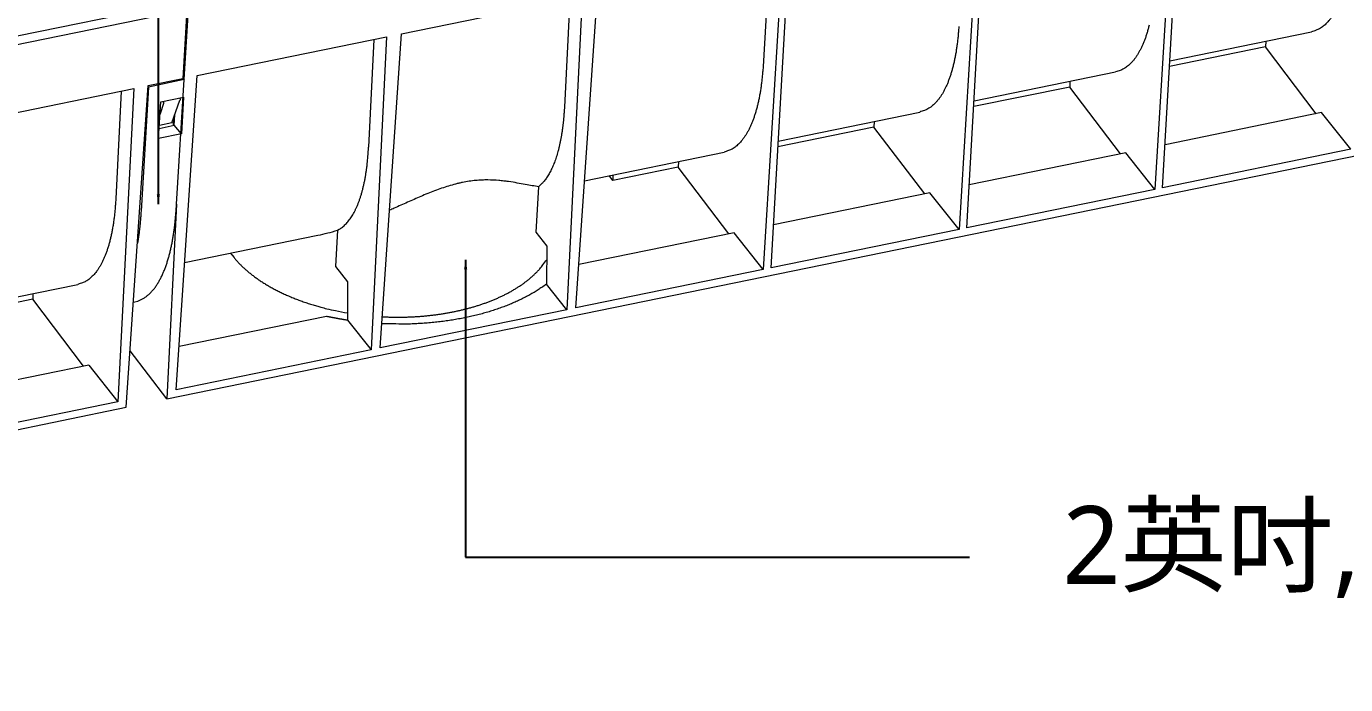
# Model space of a CAD drawing. Header units: millimetres. Extents: x 4267 to 8467, y 166 to 3136.
# Drawn here: x 5139.8 to 5478.5, y 1776.2 to 1945.1 of the extents above; entities that cross this region are included whole.
import ezdxf

# ---------------------------------------------------------------- set-up
doc = ezdxf.new("R2010")
doc.units = ezdxf.units.MM
doc.styles.get("Standard").update_dxf_attribs({"font": 'SimSun.ttf'})
doc.styles.add('微軟正黑體', font='Microsoft JhengHei.ttf')
doc.dimstyles.new('ISO-25', dxfattribs={"dimtxt": 2.5, "dimasz": 2.5, "dimexe": 1.25, "dimexo": 0.625, "dimtad": 1, "dimtxsty": 'Standard', "dimcen": 2.5, "dimadec": 0, "dimazin": 0, "dimtfac": 1, "dimtmove": 0, "dimatfit": 3, "dimfxl": 1, "dimarcsym": 0})

msp = doc.modelspace()

# ---------------------------------------------------------------- linework, layer by layer
at = {"linetype": 'Continuous', "lineweight": 5}
for p, q in [((5434.42, 1983.82, 326.37), (5429.52, 1903.28, 326.37)), ((5431.5, 1903.68, 326.37), (5436.1, 1984.16, 326.37)), ((5384.14, 1973.53, 326.37), (5379.25, 1892.99, 326.37)), ((5381.22, 1893.4, 326.37), (5385.82, 1973.88, 326.37)), ((5330.58, 1962.57, 326.37), (5328.89, 1934.83, 326.37)), ((5333.87, 1963.24, 326.37), (5328.97, 1882.7, 326.37)), ((5330.95, 1883.11, 326.37), (5335.55, 1963.59, 326.37)), ((4760.94, 1865.64, 326.37), (5179.49, 1951.29, 326.37)), ((5236.1, 1943.24, 326.37), (5282.49, 1952.73, 326.37)), ((5279.25, 1952.07, 326.37), (5277.89, 1924.4, 326.37)), ((5282.49, 1952.73, 326.37), (5278.52, 1872.38, 326.37)), ((5280.84, 1872.86, 326.37), (5286.37, 1953.53, 326.37)), ((4762.39, 1863.74, 326.37), (5180.94, 1949.39, 326.37)), ((5180.94, 1949.39, 326.37), (5179.9, 1931.74, 326.37)), ((5180.29, 1931.45, 326.37), (5181.36, 1949.47, 326.37)), ((5183.59, 1932.49, 326.37), (5232.21, 1942.44, 326.37)), ((5228.98, 1941.78, 326.37), (5227.61, 1914.11, 326.37)), ((5232.21, 1942.44, 326.37), (5228.25, 1862.09, 326.37)), ((5230.57, 1862.57, 326.37), (5236.1, 1943.24, 326.37)), ((5433.36, 1936.28, 326.37), (5469.71, 1943.71, 326.37)), ((5457.98, 1941.31, 326.37), (5457.91, 1939.85, 326.37)), ((5457.91, 1939.85, 326.37), (5433.28, 1934.81, 326.37)), ((5470.96, 1922.7, 326.37), (5457.91, 1939.85, 326.37)), ((5171.06, 1929.93, 326.37), (5179.9, 1931.74, 326.37)), ((5180.29, 1931.45, 326.37), (5171.08, 1929.56, 326.37)), ((5175.83, 1849.48, 326.37), (5584.37, 1933.07, 326.37)), ((5178.21, 1851.85, 326.37), (5183.59, 1932.49, 326.37)), ((5179.91, 1931.95, 326.37), (5180.29, 1931.45, 326.37)), ((5383.08, 1925.99, 326.37), (5419.43, 1933.43, 326.37)), ((5407.7, 1931.02, 326.37), (5407.63, 1929.56, 326.37)), ((5117.68, 1919.01, 326.37), (5167.36, 1929.17, 326.37)), ((5164.12, 1928.51, 326.37), (5162.7, 1900.83, 326.37)), ((5167.36, 1929.17, 326.37), (5163.25, 1848.79, 326.37)), ((5165.4, 1847.34, 326.37), (5171.06, 1929.93, 326.37)), ((5171.08, 1929.56, 326.37), (5169.2, 1897.65, 326.37)), ((5171.04, 1929.61, 326.37), (5171.08, 1929.56, 326.37)), ((5407.63, 1929.56, 326.37), (5383, 1924.52, 326.37)), ((5420.68, 1912.42, 326.37), (5407.63, 1929.56, 326.37)), ((5173.7, 1916.35, 326.37), (5174.25, 1925.75, 326.37)), ((5175, 1925.3, 326.37), (5174.07, 1922.67, 326.37)), ((5174.25, 1925.75, 326.37), (5180.1, 1926.95, 326.37)), ((5177.14, 1920.35, 326.37), (5179.19, 1926.16, 326.37)), ((5180.1, 1926.95, 326.37), (5179.55, 1917.55, 326.37)), ((5177.53, 1921.47, 326.37), (5177.43, 1919.68, 326.37)), ((5177.71, 1919.74, 326.37), (5177.87, 1922.41, 326.37)), ((5332.81, 1915.7, 326.37), (5369.15, 1923.14, 326.37)), ((5357.42, 1920.74, 326.37), (5357.36, 1919.28, 326.37)), ((5472.3, 1922.98, 326.37), (5432.13, 1914.76, 326.37)), ((5479.8, 1913.57, 326.37), (5472.3, 1922.98, 326.37)), ((5179.55, 1917.55, 326.37), (5173.7, 1916.35, 326.37)), ((5173.85, 1918.95, 326.37), (5177.71, 1919.74, 326.37)), ((5177.14, 1920.35, 326.37), (5173.9, 1919.68, 326.37)), ((5179.55, 1917.55, 326.37), (5177.71, 1919.74, 326.37)), ((5357.36, 1919.28, 326.37), (5332.73, 1914.23, 326.37)), ((5370.41, 1902.13, 326.37), (5357.36, 1919.28, 326.37)), ((5283.08, 1905.52, 326.37), (5318.88, 1912.85, 326.37)), ((5307.15, 1910.45, 326.37), (5307.08, 1908.99, 326.37)), ((5422.02, 1912.69, 326.37), (5381.86, 1904.47, 326.37)), ((5429.52, 1903.28, 326.37), (5422.02, 1912.69, 326.37)), ((5479.8, 1913.57, 326.37), (5431.5, 1903.68, 326.37)), ((5307.08, 1908.99, 326.37), (5290.32, 1905.56, 326.37)), ((5320.13, 1891.84, 326.37), (5307.08, 1908.99, 326.37)), ((5290.32, 1905.56, 326.37), (5289.37, 1906.81, 326.37)), ((5290.32, 1907.01, 326.37), (5290.32, 1905.56, 326.37)), ((5371.75, 1902.4, 326.37), (5331.58, 1894.18, 326.37)), ((5379.25, 1892.99, 326.37), (5371.75, 1902.4, 326.37)), ((5429.52, 1903.28, 326.37), (5381.22, 1893.4, 326.37)), ((5178.3, 1899.51, 326.37), (5175.83, 1849.48, 326.37)), ((5180.39, 1884.51, 326.37), (5214.63, 1891.52, 326.37)), ((5219.64, 1892.79, 326.37), (5219.13, 1883.47, 326.37)), ((5270.57, 1892.3, 326.37), (5273.4, 1888.74, 326.37)), ((5321.47, 1892.12, 326.37), (5281.6, 1883.96, 326.37)), ((5328.97, 1882.7, 326.37), (5321.47, 1892.12, 326.37)), ((5379.25, 1892.99, 326.37), (5330.95, 1883.11, 326.37)), ((5273.4, 1888.74, 326.37), (5273.28, 1878.96, 326.37)), ((5219.13, 1883.47, 326.37), (5222.23, 1879.58, 326.37)), ((5328.97, 1882.7, 326.37), (5280.84, 1872.86, 326.37)), ((5114.95, 1871.12, 326.37), (5153, 1878.91, 326.37)), ((5278.52, 1872.38, 326.37), (5273.28, 1878.96, 326.37)), ((5141.38, 1875.08, 326.37), (5114.86, 1869.65, 326.37)), ((5141.43, 1876.54, 326.37), (5141.38, 1875.08, 326.37)), ((5154.43, 1857.93, 326.37), (5141.38, 1875.08, 326.37)), ((5167.25, 1874.36, 326.37), (5167.59, 1874.43, 326.37)), ((5216.77, 1870.69, 326.37), (5178.95, 1862.95, 326.37)), ((5278.52, 1872.38, 326.37), (5230.57, 1862.57, 326.37)), ((5222.19, 1869.7, 326.37), (5228.25, 1862.09, 326.37)), ((5175.83, 1849.48, 326.37), (5166.4, 1861.87, 326.37)), ((5228.25, 1862.09, 326.37), (5178.21, 1851.85, 326.37)), ((5155.75, 1858.2, 326.37), (5113.72, 1849.6, 326.37)), ((5155.75, 1858.2, 326.37), (5163.25, 1848.79, 326.37)), ((4817.56, 1776.16, 326.37), (5165.4, 1847.34, 326.37)), ((5163.25, 1848.79, 326.37), (5113.08, 1838.53, 326.37))]:
    msp.add_line(p, q, dxfattribs=at)
at = {"lineweight": 5}
msp.add_line((5178.3, 1899.51, 326.37), (5180.29, 1931.45, 326.37), dxfattribs=at)
at = {"linetype": 'Continuous', "lineweight": 5}
for points in [[(5478.54, 1956.73, -0.005752), (5478.3, 1955.73, -0.006104), (5478.05, 1954.75, -0.006484), (5477.78, 1953.81, -0.006908), (5477.49, 1952.9, -0.007361), (5477.18, 1952.03, -0.007881), (5476.86, 1951.19, -0.008445), (5476.52, 1950.4, -0.009048), (5476.16, 1949.64, -0.009647), (5475.78, 1948.93, -0.010465), (5475.39, 1948.26, -0.011457), (5474.98, 1947.63, -0.012034), (5474.56, 1947.05, -0.012079), (5474.13, 1946.51, -0.014192), (5473.67, 1946.02, -0.018076), (5473.2, 1945.56, -0.015017), (5472.74, 1945.17, -0.005867), (5472.32, 1944.83, -0.022258), (5471.76, 1944.5, -0.041924), (5470.88, 1944.13, -0.022121), (5469.71, 1943.71, -0.012069)], [(5379.17, 1945.12), (5379.09, 1943.93, -0.004145), (5378.99, 1942.76, -0.004226), (5378.87, 1941.6, -0.004378), (5378.73, 1940.46, -0.004635), (5378.57, 1939.35, -0.004891), (5378.4, 1938.26, -0.005146), (5378.2, 1937.19, -0.005432), (5377.99, 1936.16, -0.005752), (5377.75, 1935.15, -0.006104), (5377.5, 1934.17, -0.006484), (5377.23, 1933.23, -0.006908), (5376.94, 1932.32, -0.007362), (5376.63, 1931.45, -0.007881), (5376.31, 1930.62, -0.008445), (5375.96, 1929.82, -0.009048), (5375.6, 1929.07, -0.009647), (5375.23, 1928.35, -0.010465), (5374.84, 1927.68, -0.011458), (5374.43, 1927.06, -0.012034), (5374.01, 1926.47, -0.01208), (5373.58, 1925.94, -0.014193), (5373.12, 1925.44, -0.018076), (5372.64, 1924.99, -0.015017), (5372.19, 1924.59, -0.005867), (5371.77, 1924.26, -0.022258), (5371.21, 1923.93, -0.041925), (5370.33, 1923.55, -0.022121), (5369.15, 1923.14, -0.012069)], [(5428.03, 1945.44, -0.006104), (5427.78, 1944.46, -0.006484), (5427.5, 1943.52, -0.006907), (5427.22, 1942.61, -0.007361), (5426.91, 1941.74, -0.007881), (5426.58, 1940.91, -0.008445), (5426.24, 1940.11, -0.009048), (5425.88, 1939.36, -0.009647), (5425.5, 1938.64, -0.010464), (5425.11, 1937.97, -0.011457), (5424.7, 1937.34, -0.012034), (5424.28, 1936.76, -0.012079), (5423.85, 1936.22, -0.014192), (5423.4, 1935.73, -0.018076), (5422.92, 1935.28, -0.015017), (5422.46, 1934.88, -0.005867), (5422.05, 1934.54, -0.022258), (5421.49, 1934.21, -0.041925), (5420.6, 1933.84, -0.022122), (5419.43, 1933.43, -0.012069)], [(5328.89, 1934.83), (5328.81, 1933.64, -0.004145), (5328.71, 1932.47, -0.004226), (5328.59, 1931.31, -0.004378), (5328.45, 1930.18, -0.004636), (5328.3, 1929.06, -0.004891), (5328.12, 1927.97, -0.005146), (5327.92, 1926.91, -0.005432), (5327.71, 1925.87, -0.005752), (5327.48, 1924.86, -0.006104), (5327.22, 1923.89, -0.006484), (5326.95, 1922.94, -0.006908), (5326.66, 1922.04, -0.007362), (5326.36, 1921.16, -0.007881), (5326.03, 1920.33, -0.008445), (5325.69, 1919.53, -0.009048), (5325.33, 1918.78, -0.009647), (5324.95, 1918.07, -0.010465), (5324.56, 1917.4, -0.011458), (5324.15, 1916.77, -0.012034), (5323.73, 1916.19, -0.01208), (5323.3, 1915.65, -0.014193), (5322.85, 1915.15, -0.018076), (5322.37, 1914.7, -0.015017), (5321.91, 1914.3, -0.005867), (5321.49, 1913.97, -0.022258), (5320.94, 1913.64, -0.041925), (5320.05, 1913.26, -0.022121), (5318.88, 1912.85, -0.012069)], [(5175, 1925.3), (5175.01, 1925.31, 0.006919), (5175.01, 1925.32, 0.006398), (5175.01, 1925.33, 0.005998), (5175.01, 1925.33, 0.005763), (5175.02, 1925.34, 0.005489), (5175.02, 1925.35, 0.005235), (5175.02, 1925.36, 0.004985), (5175.02, 1925.37, 0.00478), (5175.02, 1925.38, 0.004571), (5175.02, 1925.39, 0.004392), (5175.02, 1925.4, 0.004214), (5175.03, 1925.41, 0.004061), (5175.03, 1925.43, 0.003909), (5175.03, 1925.44, 0.003778), (5175.03, 1925.45, 0.003648), (5175.03, 1925.46, 0.003535), (5175.03, 1925.47, 0.003425), (5175.03, 1925.48, 0.003328), (5175.03, 1925.5, 0.003234), (5175.03, 1925.51, 0.00315), (5175.03, 1925.52, 0.003071), (5175.03, 1925.54, 0.002998), (5175.02, 1925.55, 0.002932), (5175.02, 1925.56, 0.002869), (5175.02, 1925.57, 0.002814), (5175.02, 1925.59, 0.002761), (5175.02, 1925.6, 0.002714), (5175.02, 1925.61, 0.002666), (5175.02, 1925.63, 0.002631), (5175.01, 1925.64, 0.002597), (5175.01, 1925.65, 0.002559), (5175.01, 1925.67, 0.002512), (5175.01, 1925.68, 0.002516), (5175, 1925.69, 0.002512), (5175, 1925.7, 0.002491), (5175, 1925.72, 0.002507), (5175, 1925.73, 0.002549), (5174.99, 1925.74, 0.002627), (5174.99, 1925.76, 0.002572), (5174.99, 1925.77, 0.002427), (5174.98, 1925.78, 0.002715), (5174.98, 1925.79, 0.003294), (5174.98, 1925.81, 0.00253), (5174.97, 1925.82, 0.000862), (5174.97, 1925.83, 0.003654), (5174.96, 1925.84, 0.006516), (5174.96, 1925.87, 0.003284), (5174.95, 1925.89, 0.001757)], [(5179.14, 1926.75), (5179.14, 1926.74, -0.003114), (5179.15, 1926.73, -0.003061), (5179.15, 1926.71, -0.002993), (5179.15, 1926.7, -0.00293), (5179.16, 1926.69, -0.002874), (5179.16, 1926.68, -0.002821), (5179.17, 1926.66, -0.002773), (5179.17, 1926.65, -0.002728), (5179.17, 1926.64, -0.00269), (5179.18, 1926.63, -0.002652), (5179.18, 1926.61, -0.002622), (5179.18, 1926.6, -0.00259), (5179.19, 1926.59, -0.002567), (5179.19, 1926.57, -0.002544), (5179.19, 1926.56, -0.002524), (5179.19, 1926.55, -0.002493), (5179.2, 1926.54, -0.002507), (5179.2, 1926.52, -0.002516), (5179.2, 1926.51, -0.002514), (5179.2, 1926.5, -0.00256), (5179.21, 1926.48, -0.002597), (5179.21, 1926.47, -0.002631), (5179.21, 1926.46, -0.002666), (5179.21, 1926.44, -0.002714), (5179.21, 1926.43, -0.002761), (5179.21, 1926.42, -0.002814), (5179.21, 1926.41, -0.00287), (5179.21, 1926.39, -0.002932), (5179.22, 1926.38, -0.002999), (5179.22, 1926.37, -0.003072), (5179.22, 1926.35, -0.003151), (5179.22, 1926.34, -0.003234), (5179.22, 1926.33, -0.003329), (5179.22, 1926.32, -0.003432), (5179.22, 1926.31, -0.003535), (5179.22, 1926.29, -0.003628), (5179.22, 1926.28, -0.003785), (5179.21, 1926.27, -0.003991), (5179.21, 1926.26, -0.004041), (5179.21, 1926.25, -0.003931), (5179.21, 1926.24, -0.004477), (5179.21, 1926.23, -0.005529), (5179.21, 1926.22, -0.004492), (5179.21, 1926.21, -0.001755), (5179.21, 1926.2, -0.006538), (5179.2, 1926.19, -0.012312), (5179.2, 1926.18, -0.006735), (5179.19, 1926.16, -0.00379)], [(5277.89, 1924.4), (5277.83, 1923.43, -0.003287), (5277.77, 1922.47, -0.003353), (5277.69, 1921.53, -0.003453), (5277.6, 1920.6, -0.003603), (5277.5, 1919.69, -0.003754), (5277.38, 1918.79, -0.003902), (5277.25, 1917.91, -0.004066), (5277.11, 1917.05, -0.004244), (5276.96, 1916.2, -0.004437), (5276.8, 1915.38, -0.00464), (5276.62, 1914.57, -0.004863), (5276.44, 1913.79, -0.005095), (5276.24, 1913.02, -0.005358), (5276.03, 1912.28, -0.005639), (5275.8, 1911.57, -0.005929), (5275.57, 1910.88, -0.006205), (5275.33, 1910.21, -0.006606), (5275.07, 1909.57, -0.007107), (5274.8, 1908.95, -0.007326), (5274.53, 1908.36, -0.007234), (5274.25, 1907.8, -0.008399), (5273.95, 1907.26, -0.010595), (5273.63, 1906.74, -0.008688), (5273.33, 1906.27, -0.003295), (5273.05, 1905.86, -0.012926), (5272.68, 1905.39, -0.024751), (5272.08, 1904.76, -0.01346), (5271.28, 1903.98, -0.007501)], [(5219.64, 1892.79), (5220.07, 1893.03, 0.017555), (5220.49, 1893.3, 0.016658), (5220.91, 1893.61, 0.015833), (5221.32, 1893.96, 0.015233), (5221.71, 1894.34, 0.014463), (5222.1, 1894.76, 0.013678), (5222.48, 1895.21, 0.012854), (5222.85, 1895.7, 0.012113), (5223.21, 1896.23, 0.011349), (5223.56, 1896.78, 0.010661), (5223.9, 1897.38, 0.00997), (5224.22, 1898.01, 0.009357), (5224.53, 1898.67, 0.008765), (5224.83, 1899.36, 0.008249), (5225.11, 1900.09, 0.007718), (5225.38, 1900.84, 0.007227), (5225.64, 1901.63, 0.006853), (5225.88, 1902.45, 0.006586), (5226.11, 1903.29, 0.006043), (5226.32, 1904.16, 0.005374), (5226.52, 1905.05, 0.005594), (5226.7, 1905.99, 0.006246), (5226.87, 1906.97, 0.004532), (5227.02, 1907.9, 0.001634), (5227.15, 1908.76, 0.005925), (5227.28, 1909.9, 0.009328), (5227.43, 1911.71, 0.00432), (5227.61, 1914.11, 0.002245)], [(5162.7, 1900.83), (5162.63, 1899.64, -0.004112), (5162.54, 1898.47, -0.004194), (5162.43, 1897.31, -0.004347), (5162.31, 1896.18, -0.004605), (5162.16, 1895.07, -0.004861), (5162, 1893.98, -0.005118), (5161.81, 1892.92, -0.005404), (5161.61, 1891.88, -0.005727), (5161.39, 1890.88, -0.006081), (5161.15, 1889.9, -0.006465), (5160.89, 1888.96, -0.006893), (5160.61, 1888.06, -0.007352), (5160.31, 1887.19, -0.007878), (5160, 1886.35, -0.008449), (5159.67, 1885.56, -0.009062), (5159.32, 1884.81, -0.009673), (5158.95, 1884.1, -0.010505), (5158.57, 1883.43, -0.011516), (5158.18, 1882.8, -0.012112), (5157.76, 1882.22, -0.012173), (5157.34, 1881.69, -0.014321), (5156.9, 1881.2, -0.018266), (5156.43, 1880.75, -0.015196), (5155.98, 1880.35, -0.005941), (5155.57, 1880.02, -0.022553), (5155.02, 1879.69, -0.04254), (5154.15, 1879.31, -0.022452), (5153, 1878.91, -0.012247)], [(5167.59, 1874.43), (5168.34, 1874.63, 0.026189), (5169.06, 1874.91, 0.027021), (5169.74, 1875.26, 0.026158), (5170.4, 1875.69, 0.023902), (5171.03, 1876.19, 0.021902), (5171.63, 1876.74, 0.019968), (5172.2, 1877.37, 0.018115), (5172.74, 1878.04, 0.016275), (5173.25, 1878.77, 0.014678), (5173.72, 1879.54, 0.013189), (5174.17, 1880.36, 0.011922), (5174.6, 1881.21, 0.010745), (5174.99, 1882.1, 0.00977), (5175.36, 1883.02, 0.008867), (5175.7, 1883.96, 0.008101), (5176.02, 1884.94, 0.007364), (5176.31, 1885.93, 0.006824), (5176.58, 1886.94, 0.006352), (5176.82, 1887.96, 0.005774), (5177.05, 1888.99, 0.005084), (5177.25, 1890.03, 0.005105), (5177.44, 1891.09, 0.005439), (5177.6, 1892.18, 0.004087), (5177.75, 1893.2, 0.001806), (5177.87, 1894.13, 0.004909), (5177.99, 1895.32, 0.007542), (5178.14, 1897.14, 0.003688), (5178.3, 1899.51, 0.002021)], [(5169.2, 1897.65), (5169.18, 1897.37, -0.000789), (5169.16, 1897.09, -0.000789), (5169.14, 1896.81, -0.000794), (5169.12, 1896.53, -0.000804), (5169.1, 1896.25, -0.000813), (5169.08, 1895.97, -0.000821), (5169.06, 1895.69, -0.000829), (5169.04, 1895.41, -0.000839), (5169.01, 1895.14, -0.000847), (5168.99, 1894.86, -0.000857), (5168.96, 1894.58, -0.000866), (5168.93, 1894.31, -0.000875), (5168.91, 1894.03, -0.000885), (5168.88, 1893.76, -0.000897), (5168.85, 1893.49, -0.000905), (5168.82, 1893.22, -0.000909), (5168.79, 1892.94, -0.000928), (5168.75, 1892.67, -0.000958), (5168.72, 1892.4, -0.000941), (5168.69, 1892.13, -0.000887), (5168.65, 1891.87, -0.000993), (5168.61, 1891.6, -0.001204), (5168.58, 1891.32, -0.00092), (5168.54, 1891.07, -0.000307), (5168.51, 1890.83, -0.001327), (5168.46, 1890.54, -0.002338), (5168.39, 1890.08, -0.001158), (5168.29, 1889.49, -0.000615)], [(5192.19, 1886.93), (5192.2, 1886.91, 0.000261), (5192.21, 1886.89, 0.000261), (5192.23, 1886.87, 0.000261), (5192.24, 1886.85, 0.000261), (5192.25, 1886.83, 0.00026), (5192.27, 1886.82, 0.00026), (5192.28, 1886.8, 0.00026), (5192.29, 1886.78, 0.000259), (5192.31, 1886.76, 0.000259), (5192.32, 1886.74, 0.000259), (5192.33, 1886.73, 0.000258), (5192.35, 1886.71, 0.000258), (5192.36, 1886.69, 0.000258), (5192.37, 1886.67, 0.000258), (5192.39, 1886.65, 0.000257), (5192.4, 1886.64, 0.000255), (5192.41, 1886.62, 0.000257), (5192.43, 1886.6, 0.000262), (5192.44, 1886.58, 0.000254), (5192.45, 1886.56, 0.000237), (5192.47, 1886.55, 0.000261), (5192.48, 1886.53, 0.00031), (5192.49, 1886.51, 0.000235), (5192.51, 1886.49, 0.000081), (5192.52, 1886.48, 0.000331), (5192.53, 1886.46, 0.000568), (5192.56, 1886.42, 0.000278), (5192.59, 1886.38, 0.000147)], [(5192.59, 1886.38), (5193.08, 1885.76, 0.009165), (5193.61, 1885.14, 0.008556), (5194.17, 1884.51, 0.008186), (5194.78, 1883.89, 0.008109), (5195.42, 1883.27, 0.007911), (5196.09, 1882.66, 0.007702), (5196.81, 1882.05, 0.00747), (5197.56, 1881.44, 0.007299), (5198.35, 1880.84, 0.007089), (5199.18, 1880.25, 0.006919), (5200.04, 1879.67, 0.006719), (5200.94, 1879.1, 0.006557), (5201.88, 1878.53, 0.00638), (5202.85, 1877.98, 0.006244), (5203.86, 1877.45, 0.006062), (5204.9, 1876.92, 0.005891), (5205.97, 1876.42, 0.005794), (5207.08, 1875.92, 0.005784), (5208.22, 1875.45, 0.005485), (5209.38, 1874.99, 0.005025), (5210.56, 1874.55, 0.00543), (5211.78, 1874.13, 0.006328), (5213.06, 1873.72, 0.004704), (5214.28, 1873.35, 0.001628), (5215.4, 1873.03, 0.006477), (5216.86, 1872.66, 0.010798), (5219.16, 1872.17, 0.005168), (5222.2, 1871.56, 0.002707)], [(5231.12, 1870.59), (5232.25, 1870.54, 0.003494), (5233.38, 1870.5, 0.003565), (5234.5, 1870.49, 0.003582), (5235.61, 1870.49, 0.003547), (5236.71, 1870.5, 0.003539), (5237.81, 1870.53, 0.003532), (5238.89, 1870.58, 0.003535), (5239.96, 1870.64, 0.003526), (5241.02, 1870.71, 0.003532), (5242.07, 1870.8, 0.003528), (5243.1, 1870.9, 0.003537), (5244.12, 1871.02, 0.003533), (5245.12, 1871.15, 0.003552), (5246.11, 1871.29, 0.003561), (5247.08, 1871.44, 0.003566), (5248.04, 1871.61, 0.003551), (5248.97, 1871.78, 0.003609), (5249.89, 1871.97, 0.003629), (5250.81, 1872.17, 0.003669), (5251.72, 1872.38, 0.003778), (5252.63, 1872.61, 0.003858), (5253.54, 1872.85, 0.003969), (5254.45, 1873.1, 0.004073), (5255.34, 1873.37, 0.004188), (5256.24, 1873.66, 0.004299), (5257.12, 1873.96, 0.00443), (5258, 1874.27, 0.004556), (5258.86, 1874.6, 0.004699), (5259.72, 1874.95, 0.004839), (5260.56, 1875.31, 0.004998), (5261.39, 1875.68, 0.005154), (5262.21, 1876.07, 0.005326), (5263.01, 1876.47, 0.005505), (5263.8, 1876.89, 0.005708), (5264.57, 1877.32, 0.005888), (5265.32, 1877.77, 0.00606), (5266.05, 1878.23, 0.006329), (5266.76, 1878.7, 0.006697), (5267.44, 1879.19, 0.006742), (5268.11, 1879.68, 0.006513), (5268.75, 1880.19, 0.007448), (5269.37, 1880.71, 0.009252), (5269.98, 1881.26, 0.007304), (5270.53, 1881.79, 0.002552), (5271.02, 1882.27, 0.010755), (5271.59, 1882.9, 0.019809), (5272.37, 1883.91, 0.010238), (5273.36, 1885.24, 0.005539)], [(5222.23, 1879.58), (5222.23, 1879.25, -0.000003), (5222.23, 1878.92, -0.000003), (5222.23, 1878.6, -0.000003), (5222.22, 1878.27, -0.000003), (5222.22, 1877.94, -0.000003), (5222.22, 1877.62, -0.000003), (5222.22, 1877.29, -0.000003), (5222.22, 1876.96, -0.000003), (5222.22, 1876.63, -0.000003), (5222.22, 1876.3, -0.000003), (5222.21, 1875.98, -0.000003), (5222.21, 1875.65, -0.000003), (5222.21, 1875.32, -0.000003), (5222.21, 1874.99, -0.000003), (5222.21, 1874.66, -0.000003), (5222.21, 1874.33, -0.000003), (5222.21, 1874, -0.000003), (5222.2, 1873.67, -0.000003), (5222.2, 1873.34, -0.000003), (5222.2, 1873.01, -0.000003), (5222.2, 1872.68, -0.000003), (5222.2, 1872.35, -0.000003), (5222.2, 1872.01, -0.000003), (5222.2, 1871.69, -0.000001), (5222.19, 1871.4, -0.000004), (5222.19, 1871.03, -0.000006), (5222.19, 1870.45, -0.000003), (5222.19, 1869.7, -0.000002)], [(5273.28, 1878.96), (5272.35, 1878.3, -0.008334), (5271.38, 1877.65, -0.007843), (5270.37, 1877.01, -0.007498), (5269.3, 1876.39, -0.007366), (5268.19, 1875.79, -0.007159), (5267.04, 1875.2, -0.00695), (5265.85, 1874.63, -0.006732), (5264.61, 1874.08, -0.006561), (5263.33, 1873.55, -0.006372), (5262.01, 1873.05, -0.006212), (5260.66, 1872.57, -0.006041), (5259.27, 1872.11, -0.005894), (5257.85, 1871.68, -0.005747), (5256.4, 1871.28, -0.005627), (5254.92, 1870.9, -0.005482), (5253.41, 1870.55, -0.005338), (5251.88, 1870.24, -0.005266), (5250.32, 1869.94, -0.005259), (5248.75, 1869.68, -0.005023), (5247.16, 1869.45, -0.004633), (5245.58, 1869.25, -0.004995), (5243.95, 1869.08, -0.005796), (5242.28, 1868.95, -0.004399), (5240.71, 1868.84, -0.00165), (5239.28, 1868.75, -0.005973), (5237.45, 1868.71, -0.010045), (5234.65, 1868.73, -0.004952), (5231, 1868.81, -0.002648)], [(5222.19, 1869.7), (5222, 1869.72, -0.000525), (5221.82, 1869.75, -0.000526), (5221.64, 1869.78, -0.000526), (5221.46, 1869.81, -0.000527), (5221.27, 1869.84, -0.000527), (5221.09, 1869.87, -0.000528), (5220.91, 1869.9, -0.000528), (5220.73, 1869.93, -0.000529), (5220.55, 1869.96, -0.00053), (5220.37, 1869.99, -0.00053), (5220.18, 1870.02, -0.000531), (5220, 1870.05, -0.000531), (5219.82, 1870.09, -0.000532), (5219.64, 1870.12, -0.000534), (5219.46, 1870.15, -0.000533), (5219.28, 1870.19, -0.000531), (5219.1, 1870.22, -0.000536), (5218.92, 1870.25, -0.000547), (5218.74, 1870.29, -0.000532), (5218.56, 1870.32, -0.000498), (5218.38, 1870.36, -0.00055), (5218.2, 1870.39, -0.000657), (5218.02, 1870.43, -0.000499), (5217.84, 1870.47, -0.000172), (5217.69, 1870.5, -0.000705), (5217.49, 1870.54, -0.001216), (5217.18, 1870.61, -0.000596), (5216.77, 1870.69, -0.000316)]]:
    msp.add_lwpolyline(points, format="xyb", dxfattribs=at)
msp.add_open_spline([(5271.28, 1903.98, 326.37), (5270.25, 1904.12, 326.37), (5269.1, 1904.32, 326.37), (5267.18, 1904.67, 326.37), (5266.51, 1904.79, 326.37), (5265.08, 1905.04, 326.37), (5264.34, 1905.16, 326.37), (5263.14, 1905.33, 326.37), (5262.73, 1905.38, 326.37), (5261.89, 1905.48, 326.37), (5261.46, 1905.52, 326.37), (5260.14, 1905.64, 326.37), (5259.21, 1905.69, 326.37), (5257.73, 1905.7, 326.37), (5257.22, 1905.69, 326.37), (5256.17, 1905.65, 326.37), (5255.64, 1905.62, 326.37), (5254.02, 1905.46, 326.37), (5252.89, 1905.3, 326.37), (5251.42, 1905, 326.37), (5251.13, 1904.93, 326.37), (5250.53, 1904.8, 326.37), (5250.24, 1904.72, 326.37), (5249.35, 1904.49, 326.37), (5248.75, 1904.33, 326.37), (5247.56, 1903.96, 326.37), (5246.96, 1903.77, 326.37), (5245.77, 1903.35, 326.37), (5245.16, 1903.13, 326.37), (5243.38, 1902.45, 326.37), (5242.21, 1901.97, 326.37), (5239.89, 1900.98, 326.37), (5238.75, 1900.48, 326.37), (5236.47, 1899.47, 326.37), (5235.34, 1898.96, 326.37), (5233.81, 1898.28, 326.37), (5233.4, 1898.1, 326.37), (5233, 1897.92, 326.37)], degree=3, knots=[0, 0, 0, 0, 0.00828718, 0.00828718, 0.01243076, 0.01243076, 0.01657435, 0.01657435, 0.01864615, 0.01864615, 0.02071794, 0.02071794, 0.02486153, 0.02486153, 0.02693333, 0.02693333, 0.02900512, 0.02900512, 0.03314871, 0.03314871, 0.0341846, 0.0341846, 0.0352205, 0.0352205, 0.0372923, 0.0372923, 0.03936409, 0.03936409, 0.04143588, 0.04143588, 0.04557947, 0.04557947, 0.04972306, 0.04972306, 0.05386665, 0.05386665, 0.05538688, 0.05538688, 0.05538688, 0.05538688], dxfattribs=at)
for points in [[(5271.28, 1903.98, 326.37), (5271.04, 1900.08, 326.37), (5270.81, 1896.19, 326.37), (5270.57, 1892.3, 326.37)], [(5214.63, 1891.52, 326.37), (5216.27, 1891.85, 326.37), (5217.94, 1892.28, 326.37), (5219.64, 1892.79, 326.37)]]:
    msp.add_open_spline(points, degree=3, dxfattribs=at)

# ---------------------------------------------------------------- texts
at = {"lineweight": 5, "insert": (5405.77, 1822, 326.37), "char_height": 20, "attachment_point": 1, "style": '微軟正黑體'}
msp.add_mtext_dynamic_manual_height_columns('2英吋,3英吋底排', width=361.4536, gutter_width=16.92, heights=[0], dxfattribs=at)

# ---------------------------------------------------------------- leaders
at = {"lineweight": 5}
for points in [[(5173.64, 1899.51, 326.37), (5173.64, 2142.61, 326.37), (5216.54, 2142.61, 326.37)], [(5252.54, 1885.24, 326.37), (5252.54, 1808.91, 326.37), (5381.88, 1808.91, 326.37)]]:
    msp.add_leader(points, dimstyle='ISO-25', override={"dimtxt": 10, "dimgap": 0.625, "dimtad": 0, "dimarcsym": 1}, dxfattribs=at)

doc.saveas('drawing.dxf')
